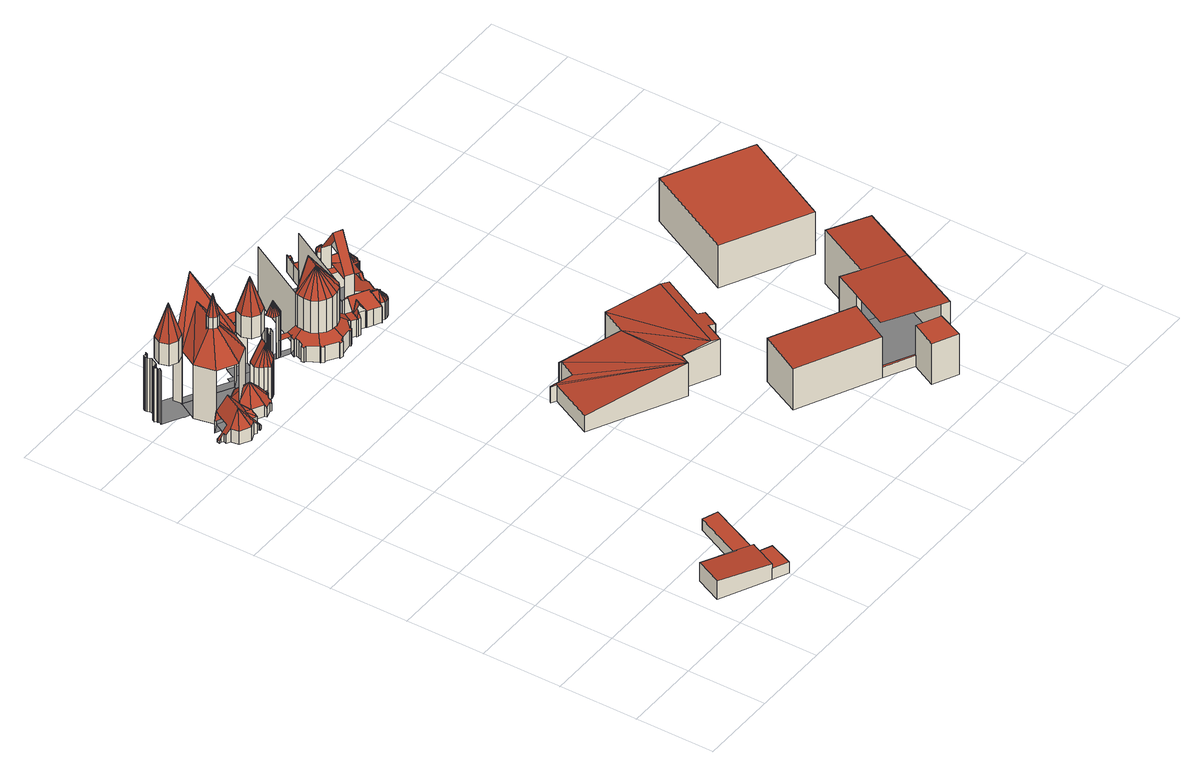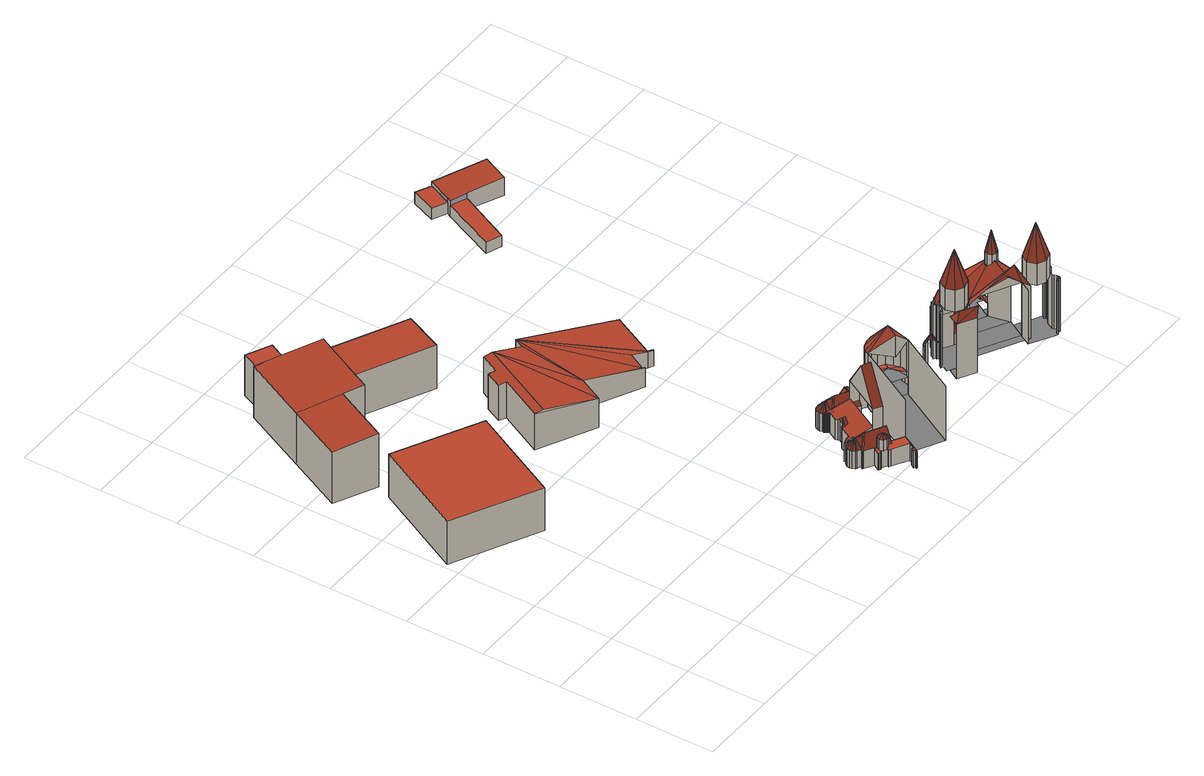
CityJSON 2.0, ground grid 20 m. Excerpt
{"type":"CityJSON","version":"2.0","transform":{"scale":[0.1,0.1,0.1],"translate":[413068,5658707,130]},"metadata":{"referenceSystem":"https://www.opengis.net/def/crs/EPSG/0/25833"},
"CityObjects":{
"building1":{"type":"Building","attributes":{"Gemeindeschluessel":14612000,"Geometrietyp2DReferenz":"3000","function":"31001_9998","roofType":"9999"},"children":["building1-1","building1-2","building1-3"]},
"building1-1":{"type":"BuildingPart","attributes":{"Dachtyp_tdc":"tdcPolyFlatRoof","Dachneigung":0,"QualitaetDacherkennung":69,"Geometrietyp2DReferenz":"3000","measuredHeight":3.11,"roofType":"1000"},"parents":["building1"],"geometry":[{"type":"MultiSurface","lod":"2","boundaries":[[[0,1,2,3]],[[1,4,5,2]],[[4,6,7,5]],[[6,4,1,0]],[[3,2,5,7]]],"semantics":{"surfaces":[{"type":"WallSurface"},{"type":"RoofSurface"},{"type":"GroundSurface"}],"values":[0,0,0,1,2]}}]},
"building1-2":{"type":"BuildingPart","attributes":{"Dachtyp_tdc":"tdcPolyFlatRoof","Dachneigung":0,"QualitaetDacherkennung":81,"Geometrietyp2DReferenz":"3000","measuredHeight":3.07,"roofType":"1000"},"parents":["building1"],"geometry":[{"type":"MultiSurface","lod":"2","boundaries":[[[8,9,10,11]],[[9,12,13,10]],[[12,14,15,13]],[[14,12,9,8]],[[11,10,13,15]]],"semantics":{"surfaces":[{"type":"WallSurface"},{"type":"RoofSurface"},{"type":"GroundSurface"}],"values":[0,0,0,1,2]}}]},
"building1-3":{"type":"BuildingPart","attributes":{"Dachtyp_tdc":"tdcPolyFlatRoof","Dachneigung":3.21,"QualitaetDacherkennung":63,"Geometrietyp2DReferenz":"3000","measuredHeight":5.09,"roofType":"2100"},"parents":["building1"],"geometry":[{"type":"MultiSurface","lod":"2","boundaries":[[[16,17,18,15,14]],[[17,19,20,18]],[[19,21,0,3,20]],[[22,23,8,11,7,6]],[[23,22,21,19,17,16]],[[15,18,20,3,7,11]]],"semantics":{"surfaces":[{"type":"WallSurface"},{"type":"RoofSurface"},{"type":"GroundSurface"}],"values":[0,0,0,0,1,2]}}]},
"building2":{"type":"Building","attributes":{"name":"St. Martin","Gemeindeschluessel":14612000,"QualitaetDacherkennung":100,"Geometrietyp2DReferenz":"3000","function":"31001_3041","roofType":"9999"},"children":["building2-1","building2-2","building2-3","building2-4","building2-5","building2-6","building2-7","building2-8","building2-9","building2-10","building2-11","building2-12","building2-13","building2-14","building2-15","building2-16","building2-17","building2-18","building2-19","building2-20","building2-21","building2-22","building2-23","building2-24","building2-25","building2-26","building2-27","building2-28","building2-29","building2-30","building2-31","building2-32","building2-33","building2-34","building2-35","building2-36","building2-37"]},
"building2-1":{"type":"BuildingPart","attributes":{"Dachtyp_tdc":"tdcPyramidRoof","Dachneigung":61.57,"QualitaetDacherkennung":100,"Geometrietyp2DReferenz":"3000","measuredHeight":7.13,"roofType":"4000"},"parents":["building2"],"geometry":[{"type":"MultiSurface","lod":"2","boundaries":[[[24,25,26,27]],[[25,28,29,26]],[[28,30,31,29]],[[25,24,32]],[[28,25,32]],[[30,28,32]],[[27,26,29,31]]],"semantics":{"surfaces":[{"type":"WallSurface"},{"type":"RoofSurface"},{"type":"GroundSurface"}],"values":[0,0,0,1,1,1,2]}}]},
"building2-2":{"type":"BuildingPart","attributes":{"Dachtyp_tdc":"tdcPolyFlatRoof","Dachneigung":11.87,"QualitaetDacherkennung":100,"Geometrietyp2DReferenz":"3000","measuredHeight":3.69,"roofType":"1000"},"parents":["building2"],"geometry":[{"type":"MultiSurface","lod":"2","boundaries":[[[33,34,35,36,37]],[[33,38,39,34]],[[36,40,37]]],"semantics":{"surfaces":[{"type":"WallSurface"},{"type":"RoofSurface"},{"type":"GroundSurface"}],"values":[0,1,2]}}]},
"building2-3":{"type":"BuildingPart","attributes":{"Dachtyp_tdc":"tdcHipAndGableRoof","Dachneigung":52.07,"QualitaetDacherkennung":100,"Geometrietyp2DReferenz":"3000","measuredHeight":7.12,"roofType":"5000"},"parents":["building2"],"geometry":[{"type":"MultiSurface","lod":"2","boundaries":[[[41,42,43,44]],[[42,45,46,43]],[[45,47,48,46]],[[47,49,50,48]],[[49,51,52,50]],[[53,54,55,56]],[[54,57,58,55]],[[57,59,60,58]],[[59,61,62,60]],[[61,63,64,62]],[[63,65,66,64]],[[65,24,27,66]],[[30,67,68,31]],[[67,69,70,68]],[[69,41,44,70]],[[24,65,63,61,59,57,54,53,71,72,73,74,32]],[[74,35,39,75,76,51,49,47,45,42,41,69,67,30,32]],[[44,43,46,48,50,52,77,36,78,79,80,56,55,58,60,62,64,66,27,31,68,70]]],"semantics":{"surfaces":[{"type":"WallSurface"},{"type":"RoofSurface"},{"type":"GroundSurface"}],"values":[0,0,0,0,0,0,0,0,0,0,0,0,0,0,0,1,1,2]}}]},
"building2-4":{"type":"BuildingPart","attributes":{"Dachtyp_tdc":"tdcLeanToRoof","Dachneigung":0,"QualitaetDacherkennung":100,"Geometrietyp2DReferenz":"3000","measuredHeight":14.85,"roofType":"2100"},"parents":["building2"],"geometry":[{"type":"MultiSurface","lod":"2","boundaries":[[[81,82,83,84]],[[82,85,86,83]],[[85,87,88,86]],[[87,89,90,88]],[[89,91,92,90]],[[91,93,94,92]],[[93,95,96,94]],[[95,97,98,99,96]],[[100,101,102,103]],[[101,104,102]],[[105,106,107,108,109]],[[106,110,111,107]],[[110,112,113,111]],[[112,114,115,113]],[[115,116,117,118,119,120,121,122,123,124,84,83,86,88,90,92,94,96,99,125,103,102,126,127,128,129,130,108,107,111,113]],[[114,131,116,115]],[[131,132,117,116]],[[132,133,118,117]],[[133,134,119,118]],[[134,135,120,119]],[[135,136,121,120]],[[136,137,122,121]],[[137,138,123,122]],[[138,139,124,123]],[[139,81,84,124]]],"semantics":{"surfaces":[{"type":"WallSurface"},{"type":"GroundSurface"}],"values":[0,0,0,0,0,0,0,0,0,0,0,0,0,0,1,0,0,0,0,0,0,0,0,0,0]}}]},
"building2-5":{"type":"BuildingPart","attributes":{"Dachtyp_tdc":"tdcTentRoof","Dachneigung":72.78,"QualitaetDacherkennung":100,"Geometrietyp2DReferenz":"3000","measuredHeight":15.07,"roofType":"4000"},"parents":["building2"],"geometry":[{"type":"MultiSurface","lod":"2","boundaries":[[[140,141,142,143]],[[141,144,145,142]],[[144,146,147,145]],[[146,148,149,147]],[[148,150,151,149]],[[150,152,153,151]],[[152,154,155,153]],[[154,140,143,155]],[[141,140,156]],[[144,141,156]],[[146,144,156]],[[148,146,156]],[[150,148,156]],[[152,150,156]],[[154,152,156]],[[140,154,156]]],"semantics":{"surfaces":[{"type":"WallSurface"},{"type":"RoofSurface"}],"values":[0,0,0,0,0,0,0,0,1,1,1,1,1,1,1,1]}}]},
"building2-6":{"type":"BuildingPart","attributes":{"Dachtyp_tdc":"tdcHipAndGableRoof","Dachneigung":59.21,"QualitaetDacherkennung":100,"Geometrietyp2DReferenz":"3000","measuredHeight":4.59,"roofType":"5000"},"parents":["building2"],"geometry":[{"type":"MultiSurface","lod":"2","boundaries":[[[157,158,53,56,159]],[[158,157,160]],[[161,162,163]],[[161,160,157]],[[160,161,163]],[[163,158,160]],[[158,163,162,71]],[[164,159,56,80]]],"semantics":{"surfaces":[{"type":"WallSurface"},{"type":"RoofSurface"},{"type":"GroundSurface"}],"values":[0,1,0,1,1,1,1,2]}}]},
"building2-7":{"type":"BuildingPart","attributes":{"Dachtyp_tdc":"tdcPolyFlatRoof","Dachneigung":11.87,"QualitaetDacherkennung":100,"Geometrietyp2DReferenz":"3000","measuredHeight":3.67,"roofType":"1000"},"parents":["building2"],"geometry":[{"type":"MultiSurface","lod":"2","boundaries":[[[165,157,159,79]],[[165,161,157]],[[159,164,79]]],"semantics":{"surfaces":[{"type":"WallSurface"},{"type":"RoofSurface"},{"type":"GroundSurface"}],"values":[0,1,2]}}]},
"building2-8":{"type":"BuildingPart","attributes":{"Dachtyp_tdc":"tdcPyramidRoof","Dachneigung":68.82,"QualitaetDacherkennung":100,"Geometrietyp2DReferenz":"3000","measuredHeight":22.8,"roofType":"4000"},"parents":["building2"],"geometry":[{"type":"MultiSurface","lod":"2","boundaries":[[[166,167,168,169,36,35]],[[170,171,73,79,172,173]],[[166,171,174]],[[167,166,174]],[[171,170,174]],[[79,78,36,169,172]]],"semantics":{"surfaces":[{"type":"WallSurface"},{"type":"RoofSurface"},{"type":"GroundSurface"}],"values":[0,0,1,1,1,2]}}]},
"building2-9":{"type":"BuildingPart","attributes":{"Dachtyp_tdc":"tdcTentRoof","Dachneigung":77.51,"QualitaetDacherkennung":100,"Geometrietyp2DReferenz":"3000","measuredHeight":10.78,"roofType":"4000"},"parents":["building2"],"geometry":[{"type":"Solid","lod":"2","boundaries":[[[[175,176,177,178]],[[176,179,180,177]],[[179,181,182,180]],[[181,183,184,182]],[[183,185,186,184]],[[185,187,188,186]],[[187,189,190,188]],[[189,175,178,190]],[[176,175,191]],[[179,176,191]],[[181,179,191]],[[183,181,191]],[[185,183,191]],[[187,185,191]],[[189,187,191]],[[175,189,191]],[[178,177,180,182,184,186,188,190]]]],"semantics":{"surfaces":[{"type":"WallSurface"},{"type":"RoofSurface"},{"type":"GroundSurface"}],"values":[[0,0,0,0,0,0,0,0,1,1,1,1,1,1,1,1,2]]}}]},
"building2-10":{"type":"BuildingPart","attributes":{"Dachtyp_tdc":"tdcHipAndGableRoof","Dachneigung":68.82,"QualitaetDacherkennung":100,"Geometrietyp2DReferenz":"3000","measuredHeight":22.69,"roofType":"5000"},"parents":["building2"],"geometry":[{"type":"MultiSurface","lod":"2","boundaries":[[[192,193,173,168,194,104]],[[195,101,196]],[[174,195,196]],[[195,174,170,197]],[[167,196,101,198]],[[196,167,174]]],"semantics":{"surfaces":[{"type":"GroundSurface"},{"type":"WallSurface"},{"type":"RoofSurface"}],"values":[0,1,2,2,2,2]}}]},
"building2-11":{"type":"BuildingPart","attributes":{"Dachtyp_tdc":"tdcTentRoof","Dachneigung":47.16,"QualitaetDacherkennung":100,"Geometrietyp2DReferenz":"3000","measuredHeight":7.36,"roofType":"4000"},"parents":["building2"],"geometry":[{"type":"MultiSurface","lod":"2","boundaries":[[[199,200,201,202]],[[200,203,204,201]],[[203,205,206,204]],[[205,207,208,206]],[[207,209,210,208]],[[209,211,212,210]],[[211,213,214,212]],[[213,215,216,214]],[[215,217,218,216]],[[217,219,220,218]],[[219,221,222,220]],[[221,223,222]],[[223,224,225,222]],[[224,157,159,225]],[[157,226,227,159]],[[226,228,229,227]],[[228,230,231,229]],[[230,232,233,231]],[[234,235,236,237]],[[235,238,239,236]],[[238,240,241,239]],[[224,223,221,219,217,215,213,211,209,242]],[[157,224,242]],[[226,157,242]],[[228,226,242]],[[230,228,242]],[[232,230,242]],[[235,234,243,232,242]],[[209,207,205,203,200,199,240,238,235,242]],[[202,201,204,206,208,210,212,214,216,218,220,222,225,159,227,229,231,233,244,237,236,239,241]]],"semantics":{"surfaces":[{"type":"WallSurface"},{"type":"RoofSurface"},{"type":"GroundSurface"}],"values":[0,0,0,0,0,0,0,0,0,0,0,0,0,0,0,0,0,0,0,0,0,1,1,1,1,1,1,1,1,2]}}]},
"building2-12":{"type":"BuildingPart","attributes":{"Dachtyp_tdc":"tdcPyramidRoof","Dachneigung":63.6,"QualitaetDacherkennung":100,"Geometrietyp2DReferenz":"3000","measuredHeight":28.22,"roofType":"4000"},"parents":["building2"],"geometry":[{"type":"MultiSurface","lod":"2","boundaries":[[[101,245,246,247]],[[248,195,249,250]],[[101,195,251]],[[245,101,251]],[[195,248,251]],[[249,247,246,250]]],"semantics":{"surfaces":[{"type":"WallSurface"},{"type":"RoofSurface"},{"type":"GroundSurface"}],"values":[0,0,1,1,1,2]}}]},
"building2-13":{"type":"BuildingPart","attributes":{"Dachtyp_tdc":"tdcTentRoof","Dachneigung":71.44,"QualitaetDacherkennung":100,"Geometrietyp2DReferenz":"3000","measuredHeight":14.91,"roofType":"4000"},"parents":["building2"],"geometry":[{"type":"MultiSurface","lod":"2","boundaries":[[[252,253,254,255,256]],[[253,257,258,254]],[[257,259,260,258]],[[259,261,260]],[[261,262,199,202,260]],[[263,264,265,241,240]],[[264,266,267,265]],[[253,252,268]],[[259,257,253,268]],[[262,261,259,268]],[[263,262,268]],[[264,263,268]],[[268,266,264]],[[255,254,258,260,202,241,265,267,269]]],"semantics":{"surfaces":[{"type":"WallSurface"},{"type":"RoofSurface"},{"type":"GroundSurface"}],"values":[0,0,0,0,0,0,0,1,1,1,1,1,1,2]}}]},
"building2-14":{"type":"BuildingPart","attributes":{"Dachtyp_tdc":"tdcGableRoof","Dachneigung":63.67,"QualitaetDacherkennung":100,"Geometrietyp2DReferenz":"3000","measuredHeight":14.9,"roofType":"3100"},"parents":["building2"],"geometry":[{"type":"MultiSurface","lod":"2","boundaries":[[[270,271,272,273]],[[271,274,275,272]],[[274,256,255,275]],[[276,268,252,277,278]],[[266,268,276,270]],[[271,278,277,274]],[[270,276,278,271]],[[274,277,252,256]],[[267,273,272,275,255,269]]],"semantics":{"surfaces":[{"type":"WallSurface"},{"type":"RoofSurface"},{"type":"GroundSurface"}],"values":[0,0,0,1,1,0,0,0,2]}}]},
"building2-15":{"type":"BuildingPart","attributes":{"Dachtyp_tdc":"tdcTentRoof","Dachneigung":72.78,"QualitaetDacherkennung":100,"Geometrietyp2DReferenz":"3000","measuredHeight":15.07,"roofType":"4000"},"parents":["building2"],"geometry":[{"type":"MultiSurface","lod":"2","boundaries":[[[279,280,281,282]],[[280,283,284,281]],[[283,285,286,284]],[[285,287,288,286]],[[287,289,290,288]],[[289,291,292,290]],[[291,293,294,292]],[[293,279,282,294]],[[280,279,295]],[[283,280,295]],[[285,283,295]],[[287,285,295]],[[289,287,295]],[[291,289,295]],[[293,291,295]],[[279,293,295]]],"semantics":{"surfaces":[{"type":"WallSurface"},{"type":"RoofSurface"}],"values":[0,0,0,0,0,0,0,0,1,1,1,1,1,1,1,1]}}]},
"building2-16":{"type":"BuildingPart","attributes":{"Dachtyp_tdc":"tdcLeanToRoof","Dachneigung":0,"QualitaetDacherkennung":100,"Geometrietyp2DReferenz":"3000","measuredHeight":14.87,"roofType":"2100"},"parents":["building2"],"geometry":[{"type":"MultiSurface","lod":"2","boundaries":[[[296,297,298,299,300]],[[297,301,302,298]],[[301,303,304,302]],[[303,305,306,304]],[[305,307,308,306]],[[307,309,310,308]],[[309,311,312,310]],[[311,313,314,312]],[[313,315,316,314]],[[315,317,318,316]],[[317,319,320,318]],[[319,321,322,320]],[[321,323,324,322]],[[323,325,326,324]],[[325,327,328,326]],[[327,329,330,328]],[[329,331,272,330]],[[332,333,299,298,302,304,306,308,310,312,314,316,318,320,322,324,326,328,330,272,334,335,336,337]]],"semantics":{"surfaces":[{"type":"WallSurface"},{"type":"GroundSurface"}],"values":[0,0,0,0,0,0,0,0,0,0,0,0,0,0,0,0,0,1]}}]},
"building2-17":{"type":"BuildingPart","attributes":{"Dachtyp_tdc":"tdcHipAndGableRoof","Dachneigung":50.81,"QualitaetDacherkennung":100,"Geometrietyp2DReferenz":"3000","measuredHeight":17.02,"roofType":"5000"},"parents":["building2"],"geometry":[{"type":"MultiSurface","lod":"2","boundaries":[[[338,339,340,341]],[[342,339,343]],[[338,344,345]],[[339,345,343]],[[345,339,338]],[[344,343,345]],[[343,344,342]],[[341,340,346,347]]],"semantics":{"surfaces":[{"type":"WallSurface"},{"type":"RoofSurface"},{"type":"GroundSurface"}],"values":[0,1,0,1,1,1,1,2]}}]},
"building2-18":{"type":"BuildingPart","attributes":{"Dachtyp_tdc":"tdcTentRoof","Dachneigung":90,"QualitaetDacherkennung":100,"Geometrietyp2DReferenz":"3000","measuredHeight":14.98,"roofType":"4000"},"parents":["building2"],"geometry":[{"type":"MultiSurface","lod":"2","boundaries":[[[348,349,350,351,352]],[[349,353,354,350]],[[353,355,356,354]],[[355,357,358,356]],[[357,359,360,361,358]],[[349,348,362]],[[353,349,362]],[[355,353,362]],[[357,355,362]],[[359,357,362]],[[363,359,362]],[[364,363,362]],[[365,364,362]],[[366,365,362]],[[367,366,362]],[[351,350,354,356,358,361,368,369,370,371,372]]],"semantics":{"surfaces":[{"type":"WallSurface"},{"type":"RoofSurface"},{"type":"GroundSurface"}],"values":[0,0,0,0,0,1,1,1,1,1,1,1,1,1,1,2]}}]},
"building2-19":{"type":"BuildingPart","attributes":{"Dachtyp_tdc":"tdcLeanToRoof","Dachneigung":0,"QualitaetDacherkennung":100,"Geometrietyp2DReferenz":"3000","measuredHeight":4.7,"roofType":"2100"},"parents":["building2"],"geometry":[{"type":"MultiSurface","lod":"2","boundaries":[[[373,374,352,360]],[[375,376,377,378]],[[376,375,374,373]],[[360,352,378,377]]],"semantics":{"surfaces":[{"type":"WallSurface"},{"type":"RoofSurface"},{"type":"GroundSurface"}],"values":[0,0,1,2]}}]},
"building2-20":{"type":"BuildingPart","attributes":{"Dachtyp_tdc":"tdcTentRoof","Dachneigung":31.6,"QualitaetDacherkennung":100,"Geometrietyp2DReferenz":"3000","measuredHeight":8.97,"roofType":"3500"},"parents":["building2"],"geometry":[{"type":"MultiSurface","lod":"2","boundaries":[[[379,380,381,382]],[[380,383,384,381]],[[383,385,386,384]],[[385,387,388,386]],[[387,389,390,388]],[[389,391,392,390]],[[391,393,394,392]],[[393,395,396,394]],[[395,397,398,396]],[[397,399,400,398]],[[399,401,402,400]],[[401,403,404,402]],[[403,405,406,404]],[[405,407,408,406]],[[407,409,410,408]],[[409,411,412,410]],[[411,413,414,412]],[[413,415,416,414]],[[415,417,418,416]],[[417,419,420,418]],[[419,421,422,420]],[[421,423,424,422]],[[423,425,426,424]],[[425,427,428,426]],[[429,379,382,430]],[[393,391,389,387,385,383,380,379,431]],[[411,409,407,405,403,401,399,397,395,393,431]],[[425,423,421,419,417,415,413,411,431]],[[431,432,433,376,427,425]],[[379,429,434,435,436,431]],[[382,381,384,386,388,390,392,394,396,398,400,402,404,406,408,410,412,414,416,418,420,422,424,426,428,437,438,439,430]]],"semantics":{"surfaces":[{"type":"WallSurface"},{"type":"RoofSurface"},{"type":"GroundSurface"}],"values":[0,0,0,0,0,0,0,0,0,0,0,0,0,0,0,0,0,0,0,0,0,0,0,0,0,1,1,1,1,1,2]}}]},
"building2-21":{"type":"BuildingPart","attributes":{"Dachtyp_tdc":"tdcTentRoof","Dachneigung":90,"QualitaetDacherkennung":100,"Geometrietyp2DReferenz":"3000","measuredHeight":16.08,"roofType":"4000"},"parents":["building2"],"geometry":[{"type":"MultiSurface","lod":"2","boundaries":[[[440,441,442,443]],[[441,444,445,442]],[[444,446,447,445]],[[446,448,449,447]],[[448,450,451,449]],[[450,452,453,451]],[[452,454,455,453]],[[454,456,457,455]],[[456,458,459,457]],[[458,460,375,459]],[[441,440,461]],[[444,441,461]],[[446,444,461]],[[448,446,461]],[[450,448,461]],[[452,450,461]],[[454,452,461]],[[456,454,461]],[[458,456,461]],[[460,458,461]],[[443,442,445,447,449,451,453,455,457,459,375]]],"semantics":{"surfaces":[{"type":"WallSurface"},{"type":"RoofSurface"},{"type":"GroundSurface"}],"values":[0,0,0,0,0,0,0,0,0,0,1,1,1,1,1,1,1,1,1,1,2]}}]},
"building2-22":{"type":"BuildingPart","attributes":{"Dachtyp_tdc":"tdcFreeFormRoof","Dachneigung":50.16,"QualitaetDacherkennung":100,"Geometrietyp2DReferenz":"3000","measuredHeight":5.89,"roofType":"5000"},"parents":["building2"],"geometry":[{"type":"MultiSurface","lod":"2","boundaries":[[[460,462,463]],[[462,440,463]],[[461,440,462]],[[461,462,460]]],"semantics":{"surfaces":[{"type":"WallSurface"},{"type":"RoofSurface"}],"values":[0,0,1,1]}}]},
"building2-23":{"type":"BuildingPart","attributes":{"Dachtyp_tdc":"tdcLeanToRoof","Dachneigung":0,"QualitaetDacherkennung":100,"Geometrietyp2DReferenz":"3000","measuredHeight":4.72,"roofType":"2100"},"parents":["building2"],"geometry":[{"type":"MultiSurface","lod":"2","boundaries":[[[464,465,466,467]],[[465,468,469,466]],[[470,471,472,473]],[[471,474,475,472]],[[474,476,477,475]],[[476,429,430,477]],[[434,443,478,479]],[[443,435,439,478]],[[443,434,429,476,474,471,470,468,465,464,435]],[[467,466,469,473,472,475,477,430,479,478,439]]],"semantics":{"surfaces":[{"type":"WallSurface"},{"type":"RoofSurface"},{"type":"GroundSurface"}],"values":[0,0,0,0,0,0,0,0,1,2]}}]},
"building2-24":{"type":"BuildingPart","attributes":{"Dachtyp_tdc":"tdcHipAndGableRoof","Dachneigung":54.85,"QualitaetDacherkennung":100,"Geometrietyp2DReferenz":"3000","measuredHeight":6.83,"roofType":"5000"},"parents":["building2"],"geometry":[{"type":"MultiSurface","lod":"2","boundaries":[[[480,481,482,483,484]],[[481,485,486,482]],[[485,487,488,486]],[[487,489,490,488]],[[489,470,473,490]],[[489,491,492,470]],[[493,494,495,496]],[[494,497,480,495]],[[498,493,496,499]],[[492,500,498,499,468,470]],[[481,497,494,493,498,500,485]],[[485,500,492,491,487]],[[480,497,481]],[[487,491,489]],[[499,496,495]],[[483,482,486,488,490,473,469,501,502]]],"semantics":{"surfaces":[{"type":"WallSurface"},{"type":"RoofSurface"},{"type":"GroundSurface"}],"values":[0,0,0,0,0,1,1,1,1,1,0,0,0,0,0,2]}}]},
"building2-25":{"type":"BuildingPart","attributes":{"Dachtyp_tdc":"tdcLeanToRoof","Dachneigung":0,"QualitaetDacherkennung":100,"Geometrietyp2DReferenz":"3000","measuredHeight":14.94,"roofType":"2100"},"parents":["building2"],"geometry":[{"type":"MultiSurface","lod":"2","boundaries":[[[503,440,443,478,504,505,506]],[[460,507,508,509,510,378,375]],[[509,505,504,510]]],"semantics":{"surfaces":[{"type":"WallSurface"},{"type":"GroundSurface"}],"values":[0,0,1]}}]},
"building2-26":{"type":"BuildingPart","attributes":{"Dachtyp_tdc":"tdcHipAndGableRoof","Dachneigung":49.87,"QualitaetDacherkennung":100,"Geometrietyp2DReferenz":"3000","measuredHeight":7.79,"roofType":"5000"},"parents":["building2"],"geometry":[{"type":"MultiSurface","lod":"2","boundaries":[[[511,512,513,514]],[[512,484,483,515,513]],[[516,517,518,519]],[[517,520,521,518]],[[520,511,514,521]],[[516,522,523,524]],[[523,525,526,527,524]],[[527,528,499,495,484,512,511,520,517,516,524]],[[514,513,515,529,530,531,532,533,519,518,521]],[[525,523,534,533,532]]],"semantics":{"surfaces":[{"type":"WallSurface"},{"type":"RoofSurface"},{"type":"GroundSurface"}],"values":[0,0,0,0,0,1,1,1,2,0]}}]},
"building2-27":{"type":"BuildingPart","attributes":{"Dachtyp_tdc":"tdcHipAndGableRoof","Dachneigung":76.77,"QualitaetDacherkennung":100,"Geometrietyp2DReferenz":"3000","measuredHeight":7.02,"roofType":"5000"},"parents":["building2"],"geometry":[{"type":"MultiSurface","lod":"2","boundaries":[[[535,536,537,538]],[[536,539,540,537]],[[539,536,541]],[[539,542,543,522]],[[542,539,541]],[[536,542,541]],[[542,536,535]],[[540,544,538,537]]],"semantics":{"surfaces":[{"type":"WallSurface"},{"type":"RoofSurface"},{"type":"GroundSurface"}],"values":[0,0,0,1,1,1,1,2]}}]},
"building2-28":{"type":"BuildingPart","attributes":{"Dachtyp_tdc":"tdcTentRoof","Dachneigung":76.77,"QualitaetDacherkennung":100,"Geometrietyp2DReferenz":"3000","measuredHeight":7.03,"roofType":"4000"},"parents":["building2"],"geometry":[{"type":"MultiSurface","lod":"2","boundaries":[[[545,546,547,548]],[[546,549,550,547]],[[549,551,552,550]],[[551,553,554,552]],[[553,535,538,554]],[[543,555,556,544]],[[555,557,558,556]],[[557,559,560,558]],[[559,545,548,560]],[[546,545,542]],[[549,546,542]],[[551,549,542]],[[553,551,542]],[[535,553,542]],[[555,543,542]],[[557,555,542]],[[559,557,542]],[[545,559,542]],[[548,547,550,552,554,538,544,556,558,560]]],"semantics":{"surfaces":[{"type":"WallSurface"},{"type":"RoofSurface"},{"type":"GroundSurface"}],"values":[0,0,0,0,0,0,0,0,0,1,1,1,1,1,1,1,1,1,2]}}]},
"building2-29":{"type":"BuildingPart","attributes":{"Dachtyp_tdc":"tdcGableRoof","Dachneigung":56.54,"QualitaetDacherkennung":100,"Geometrietyp2DReferenz":"3000","measuredHeight":20.27,"roofType":"3100"},"parents":["building2"],"geometry":[{"type":"MultiSurface","lod":"2","boundaries":[[[561,562,563,564,565]],[[566,567,568,569,570,571]],[[561,567,572]],[[562,561,572,573]],[[567,566,573,572]],[[564,563,574,570,569]]],"semantics":{"surfaces":[{"type":"WallSurface"},{"type":"RoofSurface"},{"type":"GroundSurface"}],"values":[0,0,0,1,1,2]}}]},
"building2-30":{"type":"BuildingPart","attributes":{"Dachtyp_tdc":"tdcLeanToRoof","Dachneigung":15.95,"QualitaetDacherkennung":100,"Geometrietyp2DReferenz":"3000","measuredHeight":6.93,"roofType":"2100"},"parents":["building2"],"geometry":[{"type":"MultiSurface","lod":"2","boundaries":[[[575,576,577,578]],[[576,579,580,577]],[[579,581,582,580]],[[581,583,584,582]],[[583,585,586,584]],[[585,587,588,586]],[[587,589,590,588]],[[589,591,592,590]],[[591,593,594,592]],[[593,595,596,594]],[[595,597,598,596]],[[597,543,598]],[[599,534,523]],[[599,600,601,534]],[[600,565,564,601]],[[602,603,604,605]],[[603,606,607,604]],[[606,608,609,607]],[[610,575,578,611]],[[610,612,613,614,608,606,603,602,615,616,617,618,619,620,621,622,623,624,625,626,627,628,629,630,631,632,568,565,600,599,633,597,595,593,591,589,587,585,583,581,579,576,575]],[[578,577,580,582,584,586,588,590,592,594,596,598,634,534,601,564,569,635,636,637,638,639,640,641,642,643,644,645,646,647,648,649,650,651,605,604,607,609,652,653,611]],[[568,632,635,569]],[[632,631,636,635]],[[631,654,636]],[[627,626,640,655]],[[626,625,641,640]],[[625,624,642,641]],[[624,623,643,642]],[[623,622,644,643]],[[622,621,645,644]],[[621,620,646,645]],[[620,619,647,646]],[[619,618,648,647]],[[618,617,649,648]],[[617,616,650,649]],[[616,615,651,650]],[[615,602,605,651]]],"semantics":{"surfaces":[{"type":"WallSurface"},{"type":"RoofSurface"},{"type":"GroundSurface"}],"values":[0,0,0,0,0,0,0,0,0,0,0,0,0,0,0,0,0,0,0,1,2,0,0,0,0,0,0,0,0,0,0,0,0,0,0,0,0]}}]},
"building2-31":{"type":"BuildingPart","attributes":{"Dachtyp_tdc":"tdcGableRoof","Dachneigung":44.98,"QualitaetDacherkennung":100,"Geometrietyp2DReferenz":"3000","measuredHeight":7.02,"roofType":"3100"},"parents":["building2"],"geometry":[{"type":"MultiSurface","lod":"2","boundaries":[[[612,656,657,658,659]],[[656,660,661,657]],[[660,613,662,663,661]],[[660,656,664]],[[656,612,665,664]],[[613,660,664,665]],[[658,657,661,663]]],"semantics":{"surfaces":[{"type":"WallSurface"},{"type":"RoofSurface"},{"type":"GroundSurface"}],"values":[0,0,0,0,1,1,2]}}]},
"building2-32":{"type":"BuildingPart","attributes":{"Dachtyp_tdc":"tdcGableRoof","Dachneigung":45.05,"QualitaetDacherkennung":100,"Geometrietyp2DReferenz":"3000","measuredHeight":7.01,"roofType":"3100"},"parents":["building2"],"geometry":[{"type":"MultiSurface","lod":"2","boundaries":[[[666,609,608]],[[666,667,668,609]],[[667,669,670,668]],[[669,671,672,670]],[[671,610,611,672]],[[610,673,674,675,676,677,659]],[[662,678,676,675,679,666,614]],[[666,679,667]],[[667,679,675,674,669]],[[669,674,673,671]],[[671,673,610]],[[653,652,609,668,670,672,611]]],"semantics":{"surfaces":[{"type":"WallSurface"},{"type":"RoofSurface"},{"type":"GroundSurface"}],"values":[0,0,0,0,0,1,1,0,0,0,0,2]}}]},
"building2-33":{"type":"BuildingPart","attributes":{"Dachtyp_tdc":"tdcHipAndGableRoof","Dachneigung":49.87,"QualitaetDacherkennung":100,"Geometrietyp2DReferenz":"3000","measuredHeight":7.67,"roofType":"5000"},"parents":["building2"],"geometry":[{"type":"MultiSurface","lod":"2","boundaries":[[[680,681,682,683]],[[684,685,686,687,688]],[[685,689,690,686]],[[689,691,692,690]],[[654,693,694,636]],[[693,571,570,694]],[[654,695,691,689,696]],[[689,685,684,697,681,680,698,696]],[[698,571,693,654,696]],[[699,683,682,687,686,690,692,636,694,570]]],"semantics":{"surfaces":[{"type":"WallSurface"},{"type":"RoofSurface"},{"type":"GroundSurface"}],"values":[0,0,0,0,0,0,1,1,1,2]}}]},
"building2-34":{"type":"BuildingPart","attributes":{"Dachtyp_tdc":"tdcLeanToRoof","Dachneigung":0,"QualitaetDacherkennung":100,"Geometrietyp2DReferenz":"3000","measuredHeight":4.58,"roofType":"2100"},"parents":["building2"],"geometry":[{"type":"MultiSurface","lod":"2","boundaries":[[[700,701,702,703]],[[701,704,705,702]],[[704,706,707,705]],[[706,708,709,707]],[[708,710,711,709]],[[710,712,713,711]],[[712,714,715,713]],[[714,716,717,715]],[[716,718,719,717]],[[718,720,721,719]],[[720,722,723,721]],[[722,724,725,723]],[[724,726,727,725]],[[726,728,729,727]],[[728,730,731,729]],[[730,732,733,731]],[[732,734,735,733]],[[734,684,688,735]],[[697,736,737,738]],[[736,739,740,737]],[[739,741,742,740]],[[741,700,703,742]],[[741,739,736,697,684,734,732,730,728,726,724,722,720,718,716,714,712,710,708,706,704,701,700]],[[703,702,705,707,709,711,713,715,717,719,721,723,725,727,729,731,733,735,688,738,737,740,742]]],"semantics":{"surfaces":[{"type":"WallSurface"},{"type":"RoofSurface"},{"type":"GroundSurface"}],"values":[0,0,0,0,0,0,0,0,0,0,0,0,0,0,0,0,0,0,0,0,0,0,1,2]}}]},
"building2-35":{"type":"BuildingPart","attributes":{"Dachtyp_tdc":"tdcTentRoof","Dachneigung":47.16,"QualitaetDacherkennung":100,"Geometrietyp2DReferenz":"3000","measuredHeight":4.19,"roofType":"4000"},"parents":["building2"],"geometry":[{"type":"Solid","lod":"2","boundaries":[[[[743,744,745,746]],[[744,747,748,745]],[[747,749,750,748]],[[749,751,752,750]],[[751,753,754,752]],[[753,755,756,754]],[[755,757,758,756]],[[757,743,746,758]],[[744,743,759]],[[747,744,759]],[[749,747,759]],[[751,749,759]],[[753,751,759]],[[755,753,759]],[[757,755,759]],[[743,757,759]],[[746,745,748,750,752,754,756,758]]]],"semantics":{"surfaces":[{"type":"WallSurface"},{"type":"RoofSurface"},{"type":"GroundSurface"}],"values":[[0,0,0,0,0,0,0,0,1,1,1,1,1,1,1,1,2]]}}]},
"building2-36":{"type":"BuildingPart","attributes":{"Dachtyp_tdc":"tdcHipAndGableRoof","Dachneigung":76.8,"QualitaetDacherkennung":100,"Geometrietyp2DReferenz":"3000","measuredHeight":6.94,"roofType":"5000"},"parents":["building2"],"geometry":[{"type":"MultiSurface","lod":"2","boundaries":[[[760,761,762,763]],[[695,760,763,637]],[[760,695,764]],[[760,765,761]],[[765,760,764]],[[695,765,764]],[[765,695,766]],[[763,762,638,637]]],"semantics":{"surfaces":[{"type":"WallSurface"},{"type":"RoofSurface"},{"type":"GroundSurface"}],"values":[0,0,0,1,1,1,1,2]}}]},
"building2-37":{"type":"BuildingPart","attributes":{"Dachtyp_tdc":"tdcTentRoof","Dachneigung":76.8,"QualitaetDacherkennung":100,"Geometrietyp2DReferenz":"3000","measuredHeight":7.01,"roofType":"4000"},"parents":["building2"],"geometry":[{"type":"MultiSurface","lod":"2","boundaries":[[[767,768,769,770]],[[768,771,772,769]],[[771,655,640,773,772]],[[761,774,775,776,762]],[[774,777,778,775]],[[777,779,780,778]],[[779,767,770,780]],[[768,767,765]],[[771,768,765]],[[655,771,765]],[[781,655,765]],[[766,781,765]],[[774,761,765]],[[777,774,765]],[[779,777,765]],[[767,779,765]],[[770,769,772,773,782,783,776,775,778,780]]],"semantics":{"surfaces":[{"type":"WallSurface"},{"type":"RoofSurface"},{"type":"GroundSurface"}],"values":[0,0,0,0,0,0,0,1,1,1,1,1,1,1,1,1,2]}}]},
"building3":{"type":"Building","attributes":{"Dachtyp_tdc":"tdcFreeFormRoof","Gemeindeschluessel":14612000,"Dachneigung":10.07,"QualitaetDacherkennung":8,"Geometrietyp2DReferenz":"3000","measuredHeight":10.35,"function":"31001_9998","roofType":"5000"},"geometry":[{"type":"Solid","lod":"2","boundaries":[[[[784,785,786,787]],[[785,788,789,786]],[[788,790,791,789]],[[792,788,793]],[[788,792,790]],[[794,795,796]],[[797,795,794]],[[797,798,795]],[[797,784,798]],[[797,799,784]],[[800,799,797]],[[799,800,801]],[[802,784,799]],[[793,784,802]],[[788,784,793]],[[784,788,785]],[[803,804,796,795,805,806,807,808]],[[804,794,796]],[[798,805,795]],[[791,809,810,811,812,813,814,815,816,817,818,819,820,821,822,823,787,786,789]],[[790,792,809,791]],[[792,793,810,809]],[[793,802,811,810]],[[802,799,812,811]],[[799,801,813,812]],[[801,800,814,813]],[[800,797,815,814]],[[797,794,816,815]],[[794,804,817,816]],[[804,803,818,817]],[[803,808,819,818]],[[808,807,820,819]],[[807,806,821,820]],[[806,805,822,821]],[[805,798,823,822]],[[798,784,787,823]]]],"semantics":{"surfaces":[{"type":"WallSurface"},{"type":"RoofSurface"},{"type":"GroundSurface"}],"values":[[0,0,0,1,1,1,1,1,1,1,1,1,1,1,1,1,1,0,0,2,0,0,0,0,0,0,0,0,0,0,0,0,0,0,0,0]]}}]},
"building4":{"type":"Building","attributes":{"Gemeindeschluessel":14612000,"Geometrietyp2DReferenz":"3000","function":"31001_9998","roofType":"9999"},"children":["building4-1","building4-2","building4-3","building4-4","building4-5"]},
"building4-1":{"type":"BuildingPart","attributes":{"Dachtyp_tdc":"tdcPolyFlatRoof","Dachneigung":2.85,"QualitaetDacherkennung":78,"Geometrietyp2DReferenz":"3000","measuredHeight":12.09,"roofType":"2100"},"parents":["building4"],"geometry":[{"type":"MultiSurface","lod":"2","boundaries":[[[824,825,826,827]],[[825,828,829,826]],[[830,824,827,831,832]],[[830,833,828,825,824]],[[827,826,829,834,831]]],"semantics":{"surfaces":[{"type":"WallSurface"},{"type":"RoofSurface"},{"type":"GroundSurface"}],"values":[0,0,0,1,2]}}]},
"building4-2":{"type":"BuildingPart","attributes":{"Dachtyp_tdc":"tdcPolyFlatRoof","Dachneigung":2.73,"QualitaetDacherkennung":63,"Geometrietyp2DReferenz":"3000","measuredHeight":15.09,"roofType":"2100"},"parents":["building4"],"geometry":[{"type":"MultiSurface","lod":"2","boundaries":[[[835,836,837,838,839]],[[840,841,842,829,828]],[[841,843,844,842]],[[835,839,845,846]],[[846,843,841,840,847,836,835]],[[839,838,834,829,842,844,845]]],"semantics":{"surfaces":[{"type":"WallSurface"},{"type":"RoofSurface"},{"type":"GroundSurface"}],"values":[0,0,0,0,1,2]}}]},
"building4-3":{"type":"BuildingPart","attributes":{"Dachtyp_tdc":"tdcPolyFlatRoof","Dachneigung":2.75,"QualitaetDacherkennung":73,"Geometrietyp2DReferenz":"3000","measuredHeight":14.82,"roofType":"2100"},"parents":["building4"],"geometry":[{"type":"MultiSurface","lod":"2","boundaries":[[[843,848,849,844]],[[848,850,851,849]],[[850,846,845,851]],[[850,848,843,846]],[[845,844,849,851]]],"semantics":{"surfaces":[{"type":"WallSurface"},{"type":"RoofSurface"},{"type":"GroundSurface"}],"values":[0,0,0,1,2]}}]},
"building4-4":{"type":"BuildingPart","attributes":{"Dachtyp_tdc":"tdcPolyFlatRoof","Dachneigung":0,"QualitaetDacherkennung":0,"Geometrietyp2DReferenz":"3000","measuredHeight":3.01,"roofType":"9999"},"parents":["building4"],"geometry":[{"type":"MultiSurface","lod":"2","boundaries":[[[852,832,853,854,837]],[[837,854,855,838]],[[853,832,831,856]],[[838,855,856,831,834]],[[856,855,854,853]],[[834,831,832,852]],[[838,834,852,837]]],"semantics":{"surfaces":[{"type":"RoofSurface"},{"type":"WallSurface"},{"type":"GroundSurface"},{"type":"ClosureSurface","isClosure":"1","QuelleClosure":"LoD1Solid"}],"values":[0,1,1,2,3,3,3]}}]},
"building4-5":{"type":"BuildingPart","attributes":{"Dachtyp_tdc":"tdcPolyFlatRoof","Dachneigung":0,"QualitaetDacherkennung":79,"Geometrietyp2DReferenz":"3000","measuredHeight":11.35,"roofType":"1000"},"parents":["building4"],"geometry":[{"type":"MultiSurface","lod":"2","boundaries":[[[857,858,859,855,854]],[[858,860,861,859]],[[860,862,853,856,861]],[[860,858,857,862]],[[856,855,859,861]]],"semantics":{"surfaces":[{"type":"WallSurface"},{"type":"RoofSurface"},{"type":"GroundSurface"}],"values":[0,0,0,1,2]}}]},
"building5":{"type":"Building","attributes":{"Dachtyp_tdc":"tdcPolyFlatRoof","Gemeindeschluessel":14612000,"Dachneigung":0,"QualitaetDacherkennung":63,"Geometrietyp2DReferenz":"3000","measuredHeight":11.89,"function":"31001_9998","roofType":"1000"},"geometry":[{"type":"Solid","lod":"2","boundaries":[[[[863,864,865,866]],[[864,867,868,865]],[[867,869,870,868]],[[869,863,866,870]],[[869,867,864,863]],[[866,865,868,870]]]],"semantics":{"surfaces":[{"type":"WallSurface"},{"type":"RoofSurface"},{"type":"GroundSurface"}],"values":[[0,0,0,0,1,2]]}}]}
},
"vertices":[
[356,115,34],[419,247,34],[419,247,3],[356,115,3],[458,233,34],[458,233,3],[396,97,34],[396,97,3],
[391,87,34],[428,70,34],[428,70,3],[391,87,3],[402,8,34],[402,8,3],[363,27,34],[363,27,3],
[363,27,46],[240,87,54],[240,87,3],[271,154,54],[271,154,3],[356,115,49],[396,97,46],[391,87,46],
[94,1199,90],[75,1192,90],[75,1192,53],[94,1199,53],[48,1206,90],[48,1206,53],[45,1226,90],[45,1226,53],[78,1229,124],
[52,1273,85],[78,1286,90],[78,1286,88],[78,1286,53],[52,1273,53],[66,1265,85],[74,1280,88],[66,1265,53],
[31,1243,64],[28,1243,60],[28,1243,53],[31,1243,53],[29,1250,57],[29,1250,53],[31,1250,59],[31,1250,53],[31,1252,59],[31,1252,53],[38,1248,68],[38,1248,53],[117,1205,70],[122,1202,63],[122,1202,53],[117,1205,53],[120,1197,62],[120,1197,53],[114,1196,68],[114,1196,53],[114,1199,70],[114,1199,53],[106,1203,80],[106,1203,53],[102,1195,80],[102,1195,53],[35,1231,76],[35,1231,53],[39,1240,74],[39,1240,53],[106,1211,85],[102,1213,90],[127,1259,91],[103,1273,124],[52,1240,89],[49,1242,85],[52,1240,53],[103,1273,53],[127,1259,53],[102,1213,53],
[30,1438,202],[31,1441,202],[31,1441,53],[30,1438,53],[31,1443,202],[31,1443,53],[33,1445,202],[33,1445,53],[37,1442,202],[37,1442,53],[38,1445,202],[38,1445,53],[41,1443,202],[41,1443,53],[42,1442,202],[42,1442,53],[45,1448,202],[45,1448,152],[45,1448,53],[108,1413,202],[93,1386,202],[93,1386,53],[108,1413,53],[93,1386,54],[11,1384,202],[16,1392,202],[16,1392,53],[11,1384,53],[11,1384,152],[14,1393,202],[14,1393,53],[12,1395,202],[12,1395,53],[14,1398,202],[14,1398,53],[9,1401,53],[11,1404,53],[13,1408,53],[17,1406,53],[21,1407,53],[25,1407,53],[34,1425,53],[33,1428,53],[31,1435,53],[52,1444,53],[73,1350,53],[59,1357,53],[59,1358,53],[57,1359,53],[33,1372,53],[9,1401,202],[11,1404,202],[13,1408,202],[17,1406,202],[21,1407,202],[25,1407,202],[34,1425,202],[33,1428,202],[31,1435,202],
[78,1376,262],[56,1369,262],[56,1369,202],[78,1376,202],[35,1380,262],[35,1380,202],[28,1402,262],[28,1402,202],[39,1422,262],[39,1422,202],[61,1429,262],[61,1429,202],[82,1419,262],[82,1419,202],[89,1396,262],[89,1396,202],[59,1399,352],
[130,1230,85],[117,1205,85],[130,1230,53],[116,1221,99],[116,1238,85],[102,1213,85],[102,1229,99],[116,1238,53],
[127,1259,90],
[78,1286,202],[67,1339,202],[67,1339,54],[67,1339,53],[178,1278,202],[127,1259,202],[178,1278,53],[178,1278,54],[137,1336,281],
[146,1325,297],[136,1322,297],[136,1322,247],[146,1325,247],[127,1327,297],[127,1327,247],[123,1337,297],[123,1337,247],[128,1346,297],[128,1346,247],[138,1350,297],[138,1350,247],[148,1345,297],[148,1345,247],[151,1335,297],[151,1335,247],[137,1336,355],
[204,1324,54],[185,1289,54],[73,1350,54],[204,1324,202],[175,1407,281],[185,1289,202],[73,1350,202],
[208,1239,74],[203,1242,81],[203,1242,53],[208,1239,53],[201,1236,79],[201,1236,53],[196,1237,84],[196,1237,53],[194,1234,85],[194,1234,53],[188,1226,87],[188,1226,53],[186,1224,85],[186,1224,53],[185,1222,83],[185,1222,53],[189,1219,79],[189,1219,53],[183,1212,73],[183,1212,53],[179,1215,78],[179,1215,53],[161,1209,78],[161,1209,53],[161,1209,77],[159,1215,85],[159,1215,53],[121,1261,85],[121,1261,53],[136,1289,85],[136,1289,53],[166,1299,85],[166,1299,53],[195,1284,85],[195,1284,53],[198,1275,85],[204,1253,85],[204,1253,53],[198,1275,53],[200,1246,85],[200,1246,53],[201,1245,84],[201,1245,53],[163,1257,127],[201,1280,80],[201,1280,53],
[91,1408,202],[91,1408,55],[93,1386,55],[226,1334,202],[204,1324,55],[226,1334,55],[190,1431,337],
[232,1241,162],[226,1238,157],[226,1238,53],[232,1241,53],[232,1241,147],[220,1236,147],[220,1236,53],[217,1235,143],[217,1235,53],[217,1235,141],[208,1239,147],[201,1245,147],[195,1253,147],[195,1253,53],[191,1263,147],[191,1263,53],[215,1250,202],[215,1250,53],
[201,1281,147],[243,1257,147],[243,1257,53],[201,1281,53],[235,1242,147],[235,1242,53],[225,1267,202],[235,1242,158],[243,1257,158],
[253,1280,262],[231,1273,262],[231,1273,202],[253,1280,202],[211,1284,262],[211,1284,202],[204,1306,262],[204,1306,202],[214,1327,262],[214,1327,202],[237,1334,262],[237,1334,202],[257,1323,262],[257,1323,202],[264,1301,262],[264,1301,202],[234,1304,352],
[282,1302,202],[280,1299,202],[280,1299,53],[282,1302,53],[282,1302,132],[278,1297,202],[278,1297,53],[274,1300,202],[274,1300,53],[272,1297,202],[272,1297,53],[269,1293,202],[269,1293,53],[266,1295,202],[266,1295,53],[258,1280,202],[258,1280,53],[261,1278,202],[261,1278,53],[262,1278,202],[262,1278,53],[260,1274,202],[260,1274,53],[265,1271,202],[265,1271,53],[263,1269,202],[263,1269,53],[258,1261,202],[258,1261,53],[254,1264,202],[254,1264,53],[251,1261,202],[251,1261,53],[247,1263,202],[247,1263,53],[243,1257,202],[283,1318,53],[276,1306,53],[185,1289,53],[220,1353,53],[233,1346,53],[276,1322,53],
[248,1374,202],[292,1350,202],[292,1350,51],[248,1374,51],[276,1322,202],[270,1343,221],[233,1346,202],[231,1365,221],[276,1322,51],[233,1346,51],
[361,1312,169],[359,1309,169],[359,1309,52],[361,1312,52],[361,1312,53],[355,1305,169],[355,1305,52],[349,1303,169],[349,1303,52],[343,1303,169],[343,1303,52],[337,1305,169],[337,1305,53],[337,1305,52],[346,1320,202],[333,1309,169],[330,1314,169],[329,1320,169],[330,1326,169],[331,1328,169],[333,1309,52],[330,1314,52],[329,1320,52],[330,1326,52],[331,1328,52],
[337,1305,100],[361,1312,100],[395,1293,100],[371,1289,100],[371,1289,53],[395,1293,53],
[486,1213,100],[481,1216,103],[481,1216,53],[486,1213,53],[474,1208,100],[474,1208,53],[469,1203,98],[469,1203,53],[472,1199,95],[472,1199,53],[464,1195,94],[464,1195,53],[462,1199,96],[462,1199,53],[432,1195,100],[432,1195,53],[425,1194,98],[425,1194,53],[425,1190,95],[425,1190,53],[416,1191,93],[416,1191,53],[417,1195,96],[417,1195,53],[387,1214,97],[387,1214,53],[385,1211,95],[385,1211,53],[379,1217,97],[379,1217,53],[381,1218,98],[381,1218,53],[380,1220,99],[380,1220,53],[365,1247,95],[365,1247,53],[360,1248,92],[360,1248,53],[360,1256,94],[360,1256,53],[364,1256,96],[364,1256,53],[367,1266,100],[367,1266,53],[369,1274,103],[369,1274,53],[366,1276,101],[366,1276,53],[364,1277,100],[364,1277,53],[487,1212,100],[487,1212,53],[438,1269,142],[395,1293,112],[378,1303,100],[491,1222,100],[499,1236,100],[481,1246,112],[378,1303,53],[438,1269,53],[499,1236,53],
[481,1246,202],[477,1237,202],[477,1237,100],[481,1246,100],[464,1226,202],[464,1226,100],[447,1220,202],[447,1220,100],[430,1220,202],[430,1220,100],[414,1226,202],[414,1226,100],[400,1237,202],[400,1237,100],[392,1252,202],[392,1252,100],[389,1269,202],[389,1269,100],[392,1286,202],[392,1286,100],[395,1293,202],[438,1269,261],
[457,1303,261],[457,1303,202],
[514,1228,100],[527,1220,100],[527,1220,53],[514,1228,53],[507,1214,100],[507,1214,53],[501,1204,100],[500,1201,100],[500,1201,53],[501,1204,53],[497,1203,100],[497,1203,53],[499,1205,100],[499,1205,53],[481,1246,53],[491,1222,53],
[536,1205,100],[535,1206,100],[535,1206,53],[536,1205,53],[536,1205,97],[517,1216,100],[517,1216,53],[508,1202,100],[508,1202,53],[508,1200,100],[508,1200,53],[508,1202,102],[512,1209,111],[523,1213,121],[524,1212,119],[537,1207,100],[533,1229,121],[535,1206,101],[521,1214,118],[511,1222,100],[517,1216,111],[511,1222,53],[537,1207,53],
[568,1403,202],[481,1246,52],[568,1403,52],[568,1403,53],[481,1450,202],[481,1450,53],[481,1450,52],[395,1293,52],
[551,1197,97],[538,1204,97],[538,1204,52],[551,1197,52],[536,1205,52],[570,1189,100],[569,1186,96],[569,1186,52],[570,1189,52],[569,1187,97],[569,1187,52],[591,1225,100],[595,1234,100],[568,1219,130],[535,1266,100],[531,1258,111],[523,1244,130],[514,1228,108],[537,1207,52],[511,1222,52],[523,1244,52],[535,1266,52],[595,1234,52],[595,1234,53],
[582,1188,100],[573,1193,100],[573,1193,52],[582,1188,52],[590,1225,100],[590,1225,52],[572,1216,123],[586,1207,123],[600,1220,100],[600,1220,52],
[605,1199,100],[602,1194,100],[602,1194,52],[605,1199,52],[597,1189,100],[597,1189,52],[591,1187,100],[591,1187,52],[584,1187,100],[584,1187,52],[602,1218,100],[602,1218,52],[605,1212,100],[605,1212,52],[607,1206,100],[607,1206,52],
[551,1247,173],[531,1258,173],[531,1258,53],[551,1247,53],[551,1247,123],[584,1355,173],[604,1343,173],[604,1343,123],[604,1343,53],[584,1355,53],[584,1355,111],[578,1295,256],[557,1306,256],[557,1306,53],
[613,1251,108],[599,1227,108],[599,1227,53],[613,1251,53],[600,1227,108],[600,1227,53],[601,1226,107],[601,1226,53],[602,1224,107],[602,1224,53],[603,1223,106],[603,1223,53],[604,1222,106],[604,1222,53],[605,1220,105],[605,1220,53],[606,1219,105],[606,1219,53],[607,1217,105],[607,1217,53],[607,1216,104],[607,1216,53],[600,1220,107],[600,1220,53],[595,1234,110],[590,1225,110],[590,1225,53],[649,1307,107],[647,1307,107],[647,1307,53],[649,1307,53],[645,1308,108],[645,1308,53],[629,1279,108],[629,1279,53],[612,1256,109],[612,1256,53],[608,1258,110],[622,1283,110],[626,1281,109],[651,1307,106],[653,1307,106],[654,1307,105],[656,1307,105],[658,1307,104],[659,1308,104],[661,1308,104],[663,1309,103],[664,1309,103],[665,1310,103],[662,1311,104],[660,1312,104],[660,1312,105],[653,1312,106],[651,1313,107],[641,1318,110],[639,1314,110],[643,1322,110],[591,1225,110],[591,1225,53],[643,1322,53],[639,1314,53],[641,1318,53],[651,1313,53],[653,1312,53],[660,1312,53],[662,1311,53],[665,1310,53],[664,1309,53],[663,1309,53],[661,1308,53],[659,1308,53],[658,1307,53],[656,1307,53],[654,1307,53],[653,1307,53],[651,1307,53],[622,1283,53],[608,1258,53],[639,1314,100],[660,1312,100],
[602,1262,110],[602,1262,54],[608,1258,54],[608,1258,109],[616,1287,110],[616,1287,54],[622,1283,109],[622,1283,54],[609,1274,124],[615,1271,124],
[629,1279,109],[619,1276,109],[619,1276,53],[611,1262,109],[611,1262,53],[612,1257,109],[612,1257,53],[612,1257,110],[611,1262,113],[616,1270,123],[615,1271,123],[609,1259,110],[622,1282,110],[619,1276,116],
[600,1385,109],[604,1392,100],[604,1392,53],[600,1385,53],[640,1372,100],[639,1371,101],[639,1371,53],[640,1372,53],[640,1372,54],[662,1358,102],[662,1358,53],[663,1357,100],[663,1357,53],[579,1347,100],[579,1347,53],[641,1318,100],[637,1344,130],[636,1374,100],[591,1369,130],[591,1369,53],
[596,1454,100],[598,1453,100],[598,1453,54],[596,1454,54],[596,1448,100],[596,1448,54],[600,1447,100],[600,1447,54],[594,1438,100],[594,1438,54],[591,1440,100],[591,1440,54],[583,1425,100],[583,1425,54],[621,1403,100],[621,1403,54],[627,1400,100],[627,1400,54],[626,1398,100],[626,1398,54],[626,1397,100],[626,1397,54],[641,1388,100],[641,1388,54],[642,1389,100],[642,1389,54],[643,1391,100],[643,1391,54],[645,1391,100],[645,1391,54],[648,1389,100],[648,1389,54],[649,1387,100],[649,1387,54],[648,1386,100],[648,1386,54],[632,1366,100],[632,1366,54],[636,1374,54],[568,1403,100],[568,1403,54],[579,1423,100],[579,1423,54],
[634,1374,129],[625,1371,129],[625,1371,100],[634,1374,100],[616,1376,129],[616,1376,100],[613,1385,129],[613,1385,100],[618,1393,129],[618,1393,100],[627,1396,129],[627,1396,100],[635,1392,129],[635,1392,100],[638,1383,129],[638,1383,100],[626,1384,142],
[659,1350,100],[668,1345,100],[668,1345,53],[659,1350,53],[641,1341,123],[655,1332,123],[651,1313,100],
[674,1324,100],[671,1319,100],[671,1319,52],[674,1324,52],[666,1314,100],[666,1314,52],[660,1312,52],[671,1343,100],[671,1343,52],[668,1345,52],[674,1337,100],[674,1337,52],[675,1331,100],[675,1331,52],[653,1312,100],[653,1312,52],[651,1313,52],
[771,523,106],[542,638,60],[542,638,15],[771,523,15],[597,748,60],[597,748,15],[584,755,58],[584,755,15],[586,758,58],[599,752,60],[827,778,95],[848,515,119],[949,717,119],[794,714,94],[783,548,106],[659,778,68],[656,783,67],[655,780,67],[636,733,68],[913,595,115],[970,707,115],[869,505,115],[893,553,115],[909,545,112],[929,586,112],[586,758,15],[599,752,15],[636,733,15],[659,778,15],[655,780,15],[656,783,15],[794,714,15],[827,778,15],[970,707,15],[913,595,15],[929,586,15],[909,545,15],[893,553,15],[869,505,15],[783,548,15],
[861,309,127],[911,411,133],[911,411,12],[861,309,12],[1110,314,133],[1110,314,12],[1060,212,127],[1060,212,12],[1060,212,42],[1062,217,127],[1062,217,12],
[1215,139,154],[1194,149,155],[1194,149,42],[1194,149,12],[1215,139,12],[1110,314,163],[1142,380,163],[1142,380,12],[1191,356,160],[1191,356,12],[1295,305,12],[1295,305,154],[1062,217,163],
[1260,497,160],[1260,497,12],[1364,446,154],[1364,446,12],
[1062,217,42],[1134,175,42],[1193,147,42],[1193,147,12],[1134,175,12],
[1193,147,125],[1164,81,125],[1164,81,12],[1102,111,125],[1102,111,12],[1134,175,125],
[1090,661,157],[1210,896,157],[1210,896,38],[1090,661,38],[1424,787,157],[1424,787,38],[1303,552,157],[1303,552,38]
]}
